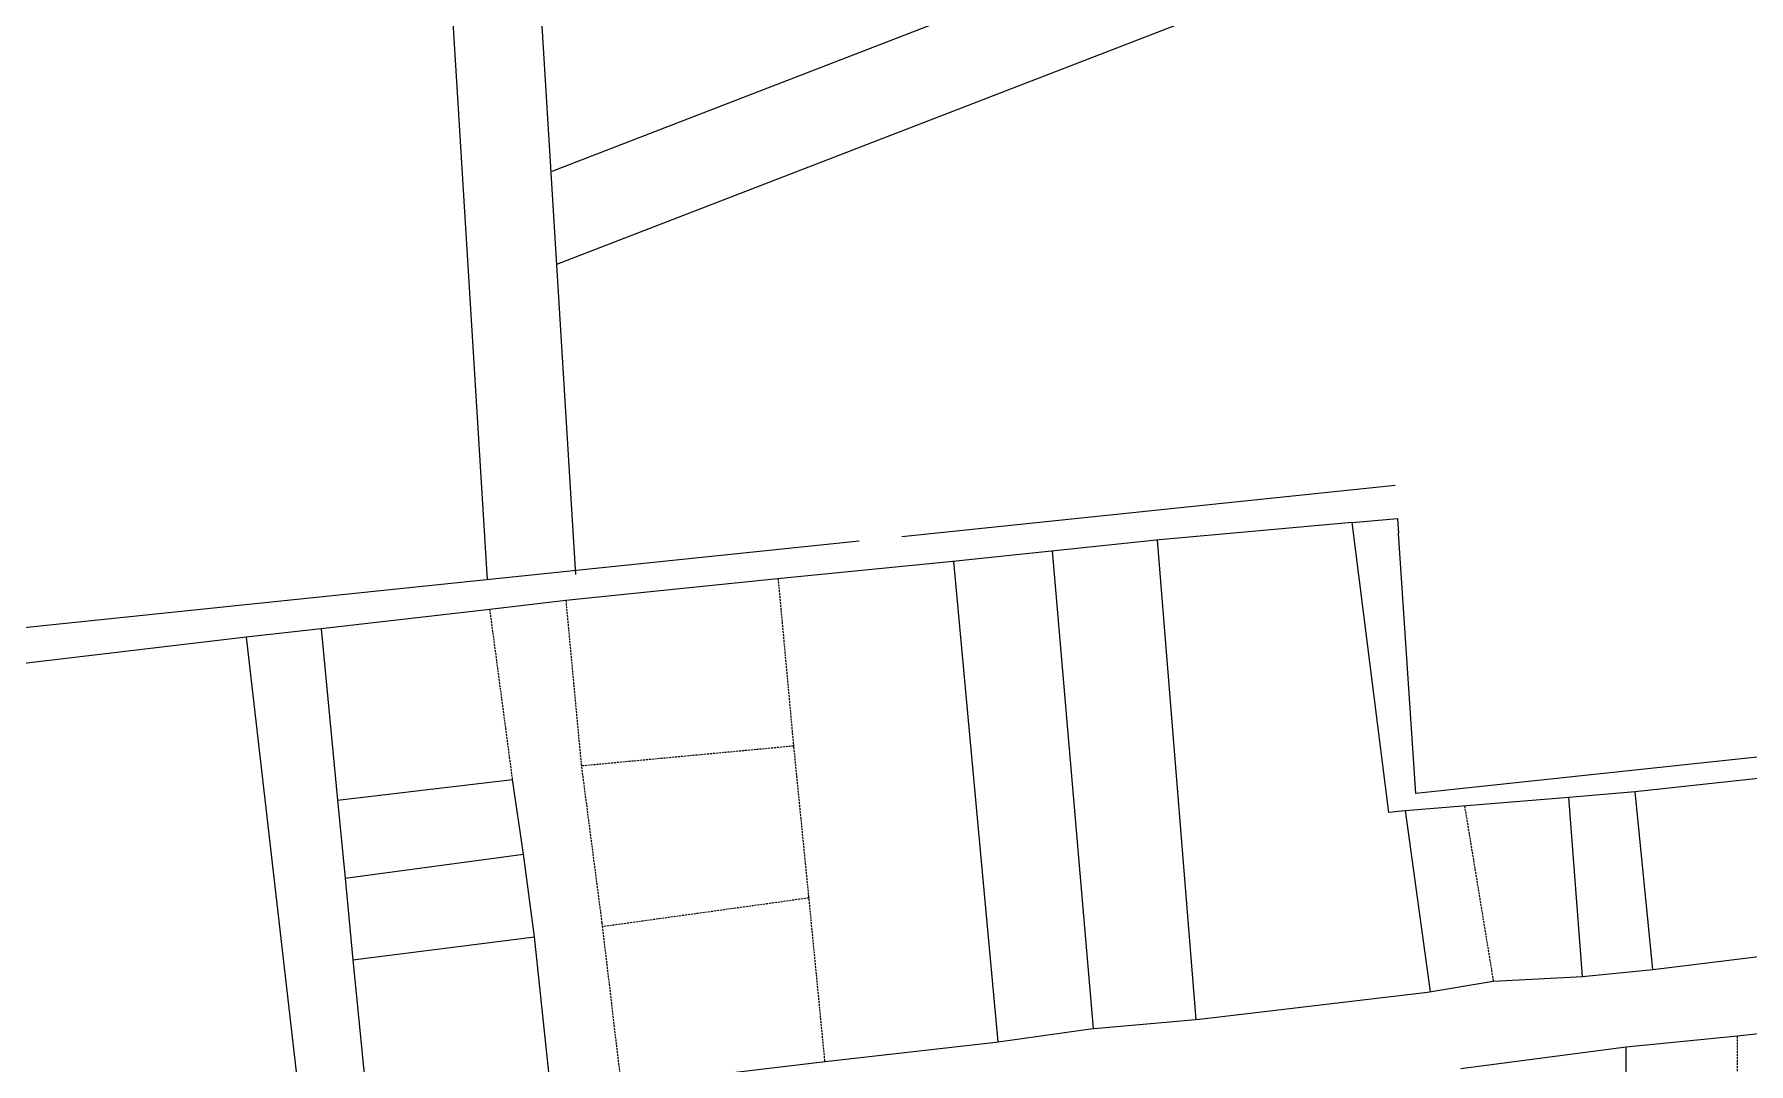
# Model space of a CAD drawing. Header units: millimetres. Extents: x 611710 to 616703, y 1316651 to 1320618.
# Drawn here: x 614695.4 to 614915.2, y 1319026.2 to 1319158.2 of the extents above; entities that cross this region are included whole.
import ezdxf

# ---------------------------------------------------------------- set-up
doc = ezdxf.new("R2010")
doc.units = ezdxf.units.MM
doc.linetypes.add('HIDDEN', pattern=[0.375, 0.25, -0.125])
for name, color, linetype in [('2', 7, 'Continuous'), ('4', 7, 'Continuous'), ('CVL_CUADCON_LIN', 8, 'Continuous')]:
    doc.layers.add(name, color=color, linetype=linetype)

msp = doc.modelspace()

# ---------------------------------------------------------------- linework, layer by layer
at = {"layer": '2', "color": 1, "linetype": 'Continuous', "lineweight": 0}
for p, q in [((614825.79482, 1319091.96045), (614813.17682, 1319090.61445)), ((614839.68182, 1319093.39545), (614825.79482, 1319091.96045)), ((614825.90682, 1319091.97245), (614831.17082, 1319030.72345)), ((614844.37982, 1319031.89145), (614839.38982, 1319093.36545)), ((614813.17682, 1319090.61445), (614790.67082, 1319088.41045)), ((614813.25482, 1319090.62245), (614818.94782, 1319029.04245)), ((614790.67082, 1319088.41045), (614763.55682, 1319085.61145)), ((614763.55682, 1319085.61145), (614753.83082, 1319084.45345)), ((614753.83082, 1319084.45345), (614732.19782, 1319081.97145)), ((614732.19782, 1319081.97145), (614722.56982, 1319080.91845)), ((614722.56982, 1319080.91845), (614729.83982, 1319017.93745)), ((614732.19782, 1319081.97145), (614734.29482, 1319060.00145)), ((614900.63682, 1319061.14345), (614927.13482, 1319063.98145)), ((614734.29482, 1319060.00145), (614756.73582, 1319062.66045)), ((614758.14782, 1319053.08545), (614756.73582, 1319062.66045)), ((614892.14382, 1319060.38145), (614900.63682, 1319061.14345)), ((614902.88382, 1319038.32045), (614900.63682, 1319061.14345)), ((614734.29482, 1319060.00145), (614735.26182, 1319050.00545)), ((614871.13282, 1319058.67545), (614892.14382, 1319060.38145)), ((614893.88182, 1319037.40945), (614892.14382, 1319060.38145)), ((614871.13282, 1319058.67545), (614874.34582, 1319035.45945)), ((614735.26182, 1319050.00545), (614758.14782, 1319053.08545)), ((614759.54082, 1319042.49245), (614758.14782, 1319053.08545)), ((614735.26182, 1319050.00545), (614736.24382, 1319039.55345)), ((614736.24382, 1319039.55345), (614759.54082, 1319042.49245)), ((614902.88382, 1319038.32045), (614929.68982, 1319041.61445)), ((614736.24382, 1319039.55345), (614738.30082, 1319018.90445)), ((614873.99882, 1319035.39945), (614882.4519, 1319036.81699)), ((614882.4519, 1319036.81699), (614893.88182, 1319037.40945)), ((614893.88182, 1319037.40945), (614902.88382, 1319038.32045)), ((614844.76982, 1319031.92645), (614873.99882, 1319035.39945)), ((614818.67582, 1319029.00445), (614830.82582, 1319030.69245)), ((614830.82582, 1319030.69245), (614844.76982, 1319031.92645)), ((614913.75782, 1319029.82245), (614935.67882, 1319032.12945)), ((614796.78882, 1319026.51445), (614818.67582, 1319029.00445)), ((614878.30682, 1319025.61645), (614899.46682, 1319028.38445)), ((614899.46682, 1319028.38445), (614913.75782, 1319029.82245)), ((614899.47982, 1319022.23745), (614899.46682, 1319028.38445)), ((614770.65082, 1319023.38845), (614796.78882, 1319026.51445))]:
    msp.add_line(p, q, dxfattribs=at)
at = {"layer": '2', "color": 1, "linetype": 'HIDDEN', "lineweight": 0}
for p, q in [((614790.76182, 1319088.41945), (614792.75582, 1319066.84745)), ((614763.55682, 1319085.61145), (614765.52282, 1319064.60345)), ((614756.73582, 1319062.66045), (614753.83082, 1319084.45345)), ((614792.74682, 1319066.94845), (614765.54982, 1319064.39845)), ((614792.75582, 1319066.84745), (614794.66382, 1319047.72045)), ((614765.52282, 1319064.60345), (614768.18082, 1319044.22745)), ((614878.76289, 1319059.29497), (614882.45182, 1319036.81745)), ((614794.66382, 1319047.72445), (614796.73382, 1319026.50745)), ((614794.68882, 1319047.46845), (614768.23282, 1319043.78945)), ((614768.18082, 1319044.22745), (614770.65082, 1319023.38845)), ((614913.73382, 1319001.32345), (614913.75782, 1319029.82245))]:
    msp.add_line(p, q, dxfattribs=at)
at = {"layer": '2', "color": 1, "linetype": 'Continuous', "lineweight": 0}
for points in [[(614871.09882, 1319058.66945), (614869.07182, 1319058.45545), (614864.37382, 1319095.61345), (614839.68182, 1319093.39545)], [(614722.56982, 1319080.91845), (614681.79082, 1319076.08045), (614691.30382, 1319012.91245), (614729.83982, 1319017.93745)], [(614738.30082, 1319018.90445), (614761.76082, 1319021.49245), (614759.54082, 1319042.49245)]]:
    msp.add_lwpolyline(points, dxfattribs=at)
at = {"layer": '4', "color": 1, "linetype": 'Continuous', "lineweight": 0}
for points in [[(614869.87282, 1319100.34146), (614806.63237, 1319093.78347)], [(614993.7649, 1319073.7922), (614872.5372, 1319060.87916), (614870.28217, 1319094.23109)], [(614801.13907, 1319093.21382), (614638.88782, 1319076.38846)]]:
    msp.add_lwpolyline(points, dxfattribs=at)
at = {"layer": 'CVL_CUADCON_LIN', "color": 1, "lineweight": 0, "ltscale": 0.5, "flags": 128}
for points in [[(614754.82587, 1319251.19277), (614764.80973, 1319088.96847)], [(614743.64169, 1319247.97667), (614753.47056, 1319088.27062)], [(615013.49082, 1319237.91946), (614761.76233, 1319140.62405)], [(615017.58653, 1319227.32281), (614762.36589, 1319128.67765)], [(614864.37382, 1319095.61345), (614870.15352, 1319096.13372), (614870.28217, 1319094.23109)]]:
    msp.add_lwpolyline(points, dxfattribs=at)

doc.saveas('drawing.dxf')
